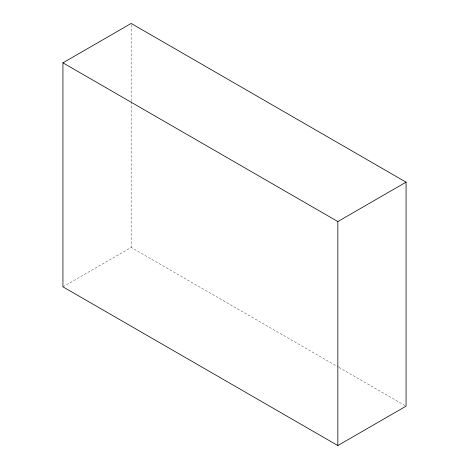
<?xml version="1.0" encoding="UTF-8"?>
<svg xmlns="http://www.w3.org/2000/svg" width="469" height="469" viewBox="0 0 469 469"><rect width="100%" height="100%" fill="white"/><g stroke="black" fill="none" stroke-linecap="round" stroke-linejoin="round"><path stroke-width="0.35" stroke-dasharray="2.35 1.76" d="M62.934 286.835L131.162 247.444L338.29 367.028M338.923 367.391L406.066 406.16M131.162 24.916L131.162 101.04M131.162 101.773L131.162 247.444"/><path stroke-width="0.7" d="M62.934 62.84L131.162 23.45L406.066 182.165L406.066 406.16L337.838 445.55L62.934 286.835L62.934 62.84L337.838 221.556L406.066 182.165M337.838 221.556L337.838 445.55"/></g></svg>
